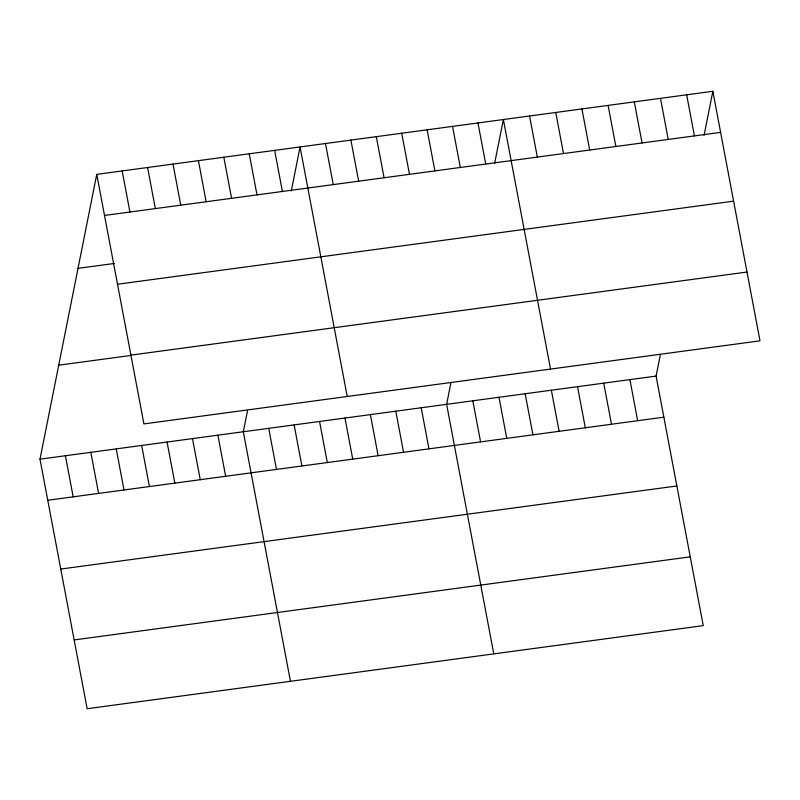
<?xml version="1.0" encoding="UTF-8"?>
<svg xmlns="http://www.w3.org/2000/svg" width="800" height="800" viewBox="0 0 800 800"><rect width="100%" height="100%" fill="white"/><g stroke="black" fill="none" stroke-linecap="round" stroke-linejoin="round"><path stroke-width="1.2" d="M660.26 355.21L656.09 376.09L703.25 625.63L87.15 708.72L40 459.17L96.75 174.37L712.85 91.28L760 340.83L143.91 423.91L96.75 174.37M247.47 410.87L243.31 431.76L290.46 681.3M291.28 191.04L300.07 146.95L347.22 396.49M450.78 383.45L446.62 404.34L493.77 653.88M494.59 163.62L503.38 119.53L550.53 369.07M704.06 135.38L712.85 91.28M104.52 215.45L720.61 132.37M78.03 268.35L114.33 263.46M117.52 284.24L733.61 201.16M130.91 355.12L747 272.04M58.73 365.19L131.34 355.4M40 459.17L656.09 376.09M47.76 500.26L663.86 417.18M60.76 569.05L676.86 485.97M74.15 639.93L690.25 556.84M686.66 94.81L694.43 135.9M660.48 98.35L668.24 139.43M634.3 101.88L642.06 142.96M608.11 105.41L615.88 146.49M581.93 108.94L589.69 150.02M629.91 379.62L637.67 420.71M555.74 112.47L563.51 153.55M603.73 383.15L611.49 424.24M529.56 116L537.32 157.09M577.54 386.69L585.31 427.77M551.36 390.22L559.12 431.3M477.96 122.96L485.73 164.04M525.17 393.75L532.94 434.83M452.55 126.39L460.31 167.47M498.99 397.28L506.75 438.36M427.13 129.81L434.9 170.9M472.81 400.81L480.57 441.89M401.72 133.24L409.48 174.33M376.31 136.67L384.07 177.75M421.21 407.77L428.97 448.85M350.89 140.09L358.66 181.18M395.79 411.19L403.56 452.28M325.48 143.52L333.24 184.61M370.38 414.62L378.14 455.71M344.97 418.05L352.73 459.13M274.65 150.38L282.41 191.46M319.55 421.48L327.32 462.56M249.24 153.8L257 194.89M294.14 424.9L301.9 465.99M223.82 157.23L231.59 198.32M268.72 428.33L276.49 469.42M198.41 160.66L206.17 201.74M173 164.08L180.76 205.17M217.9 435.18L225.66 476.27M147.58 167.51L155.35 208.6M192.48 438.61L200.25 479.7M122.17 170.94L129.93 212.02M167.07 442.04L174.83 483.12M141.66 445.47L149.42 486.55M116.24 448.89L124 489.98M90.83 452.32L98.59 493.41M65.41 455.75L73.18 496.83"/></g></svg>
